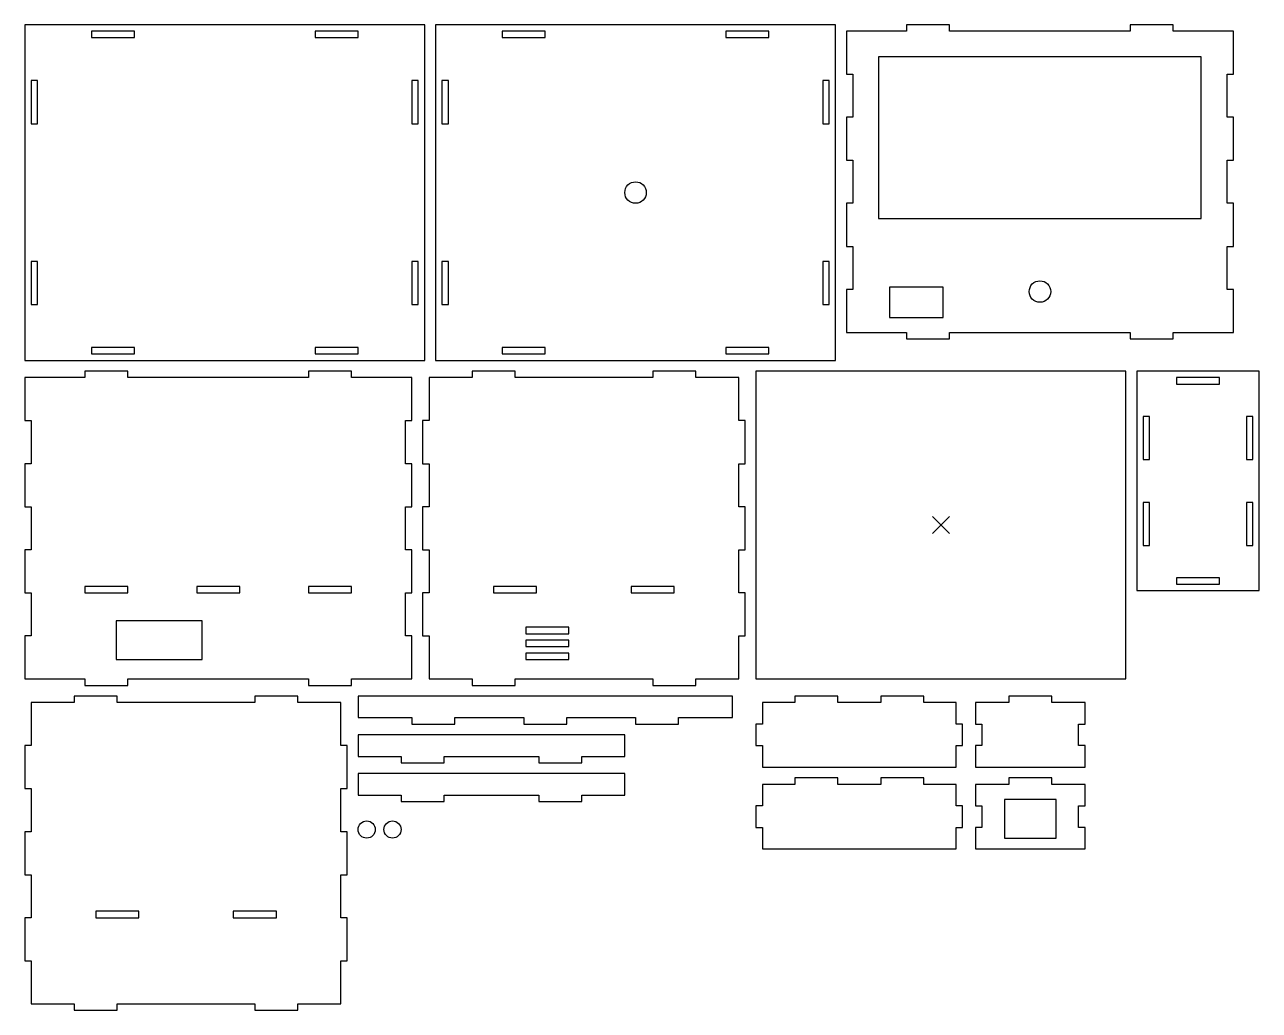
# Model space of a CAD drawing. Header units: millimetres. Extents: x 0 to 574, y 42 to 500.
import ezdxf

# ---------------------------------------------------------------- set-up
doc = ezdxf.new("R2010")
doc.units = ezdxf.units.MM
doc.layers.add('CORTE', color=1, linetype='CONTINUOUS')
doc.layers.add('GRABAR', color=5, linetype='CONTINUOUS')

msp = doc.modelspace()

# ---------------------------------------------------------------- linework, layer by layer
at = {"layer": 'CORTE', "color": 1}
for points in [[(0, 344), (186, 344), (186, 500), (0, 500)], [(191, 344), (377, 344), (377, 500), (191, 500)], [(382, 357), (410, 357), (410, 354), (430, 354), (430, 357), (514, 357), (514, 354), (534, 354), (534, 357), (562, 357), (562, 377), (559, 377), (559, 397), (562, 397), (562, 417), (559, 417), (559, 437), (562, 437), (562, 457), (559, 457), (559, 477), (562, 477), (562, 497), (534, 497), (534, 500), (514, 500), (514, 497), (430, 497), (430, 500), (410, 500), (410, 497), (382, 497), (382, 477), (385, 477), (385, 457), (382, 457), (382, 437), (385, 437), (385, 417), (382, 417), (382, 397), (385, 397), (385, 377), (382, 377)], [(31, 494), (51, 494), (51, 497), (31, 497)], [(135, 494), (155, 494), (155, 497), (135, 497)], [(222, 494), (242, 494), (242, 497), (222, 497)], [(326, 494), (346, 494), (346, 497), (326, 497)], [(397, 410), (547, 410), (547, 485), (397, 485)], [(3, 454), (6, 454), (6, 474), (3, 474)], [(180, 454), (183, 454), (183, 474), (180, 474)], [(194, 454), (197, 454), (197, 474), (194, 474)], [(371, 454), (374, 454), (374, 474), (371, 474)], [(3, 370), (6, 370), (6, 390), (3, 390)], [(180, 370), (183, 370), (183, 390), (180, 390)], [(194, 370), (197, 370), (197, 390), (194, 390)], [(371, 370), (374, 370), (374, 390), (371, 390)], [(402, 364), (427, 364), (427, 378), (402, 378)], [(31, 347), (51, 347), (51, 350), (31, 350)], [(135, 347), (155, 347), (155, 350), (135, 350)], [(222, 347), (242, 347), (242, 350), (222, 350)], [(326, 347), (346, 347), (346, 350), (326, 350)], [(0, 196), (28, 196), (28, 193), (48, 193), (48, 196), (132, 196), (132, 193), (152, 193), (152, 196), (180, 196), (180, 216), (177, 216), (177, 236), (180, 236), (180, 256), (177, 256), (177, 276), (180, 276), (180, 296), (177, 296), (177, 316), (180, 316), (180, 336), (152, 336), (152, 339), (132, 339), (132, 336), (48, 336), (48, 339), (28, 339), (28, 336), (0, 336), (0, 316), (3, 316), (3, 296), (0, 296), (0, 276), (3, 276), (3, 256), (0, 256), (0, 236), (3, 236), (3, 216), (0, 216)], [(208, 196), (208, 193), (228, 193), (228, 196), (292, 196), (292, 193), (312, 193), (312, 196), (332, 196), (332, 216), (335, 216), (335, 236), (332, 236), (332, 256), (335, 256), (335, 276), (332, 276), (332, 296), (335, 296), (335, 316), (332, 316), (332, 336), (312, 336), (312, 339), (292, 339), (292, 336), (228, 336), (228, 339), (208, 339), (208, 336), (188, 336), (188, 316), (185, 316), (185, 296), (188, 296), (188, 276), (185, 276), (185, 256), (188, 256), (188, 236), (185, 236), (185, 216), (188, 216), (188, 196)], [(340, 196), (512, 196), (512, 339), (340, 339)], [(517, 237), (574, 237), (574, 339), (517, 339)], [(535.5, 333), (555.5, 333), (555.5, 336), (535.5, 336)], [(520, 298), (523, 298), (523, 318), (520, 318)], [(568, 298), (571, 298), (571, 318), (568, 318)], [(520, 258), (523, 258), (523, 278), (520, 278)], [(568, 258), (571, 258), (571, 278), (568, 278)], [(535.5, 240), (555.5, 240), (555.5, 243), (535.5, 243)], [(28, 236), (48, 236), (48, 239), (28, 239)], [(80, 236), (100, 236), (100, 239), (80, 239)], [(132, 236), (152, 236), (152, 239), (132, 239)], [(218, 236), (238, 236), (238, 239), (218, 239)], [(282, 236), (302, 236), (302, 239), (282, 239)], [(42.5, 205), (82.5, 205), (82.5, 223), (42.5, 223)], [(233, 217), (253, 217), (253, 220), (233, 220)], [(233, 211), (253, 211), (253, 214), (233, 214)], [(233, 205), (253, 205), (253, 208), (233, 208)], [(23, 45), (23, 42), (43, 42), (43, 45), (107, 45), (107, 42), (127, 42), (127, 45), (147, 45), (147, 65), (150, 65), (150, 85), (147, 85), (147, 105), (150, 105), (150, 125), (147, 125), (147, 145), (150, 145), (150, 165), (147, 165), (147, 185), (127, 185), (127, 188), (107, 188), (107, 185), (43, 185), (43, 188), (23, 188), (23, 185), (3, 185), (3, 165), (0, 165), (0, 145), (3, 145), (3, 125), (0, 125), (0, 105), (3, 105), (3, 85), (0, 85), (0, 65), (3, 65), (3, 45)], [(155, 178), (180, 178), (180, 175), (200, 175), (200, 178), (232, 178), (232, 175), (252, 175), (252, 178), (284, 178), (284, 175), (304, 175), (304, 178), (329, 178), (329, 188), (155, 188)], [(433, 155), (433, 165), (436, 165), (436, 175), (433, 175), (433, 185), (418, 185), (418, 188), (398, 188), (398, 185), (378, 185), (378, 188), (358, 188), (358, 185), (343, 185), (343, 175), (340, 175), (340, 165), (343, 165), (343, 155)], [(442, 155), (493, 155), (493, 165), (490, 165), (490, 175), (493, 175), (493, 185), (477.5, 185), (477.5, 188), (457.5, 188), (457.5, 185), (442, 185), (442, 175), (445, 175), (445, 165), (442, 165)], [(155, 160), (175, 160), (175, 157), (195, 157), (195, 160), (239, 160), (239, 157), (259, 157), (259, 160), (279, 160), (279, 170), (155, 170)], [(155, 142), (175, 142), (175, 139), (195, 139), (195, 142), (239, 142), (239, 139), (259, 139), (259, 142), (279, 142), (279, 152), (155, 152)], [(433, 117), (433, 127), (436, 127), (436, 137), (433, 137), (433, 147), (418, 147), (418, 150), (398, 150), (398, 147), (378, 147), (378, 150), (358, 150), (358, 147), (343, 147), (343, 137), (340, 137), (340, 127), (343, 127), (343, 117)], [(442, 117), (493, 117), (493, 127), (490, 127), (490, 137), (493, 137), (493, 147), (477.5, 147), (477.5, 150), (457.5, 150), (457.5, 147), (442, 147), (442, 137), (445, 137), (445, 127), (442, 127)], [(455.5, 122), (479.5, 122), (479.5, 140), (455.5, 140)], [(33, 85), (53, 85), (53, 88), (33, 88)], [(97, 85), (117, 85), (117, 88), (97, 88)]]:
    msp.add_lwpolyline(points, close=True, dxfattribs=at)
for centre, radius in [((284, 422), 5), ((472, 376), 5), ((159, 126), 4), ((171, 126), 4)]:
    msp.add_circle(centre, radius, dxfattribs=at)
at = {"layer": 'GRABAR', "color": 5}
for p, q in [((422, 271.5), (430, 263.5)), ((430, 271.5), (422, 263.5))]:
    msp.add_line(p, q, dxfattribs=at)

doc.saveas('drawing.dxf')
